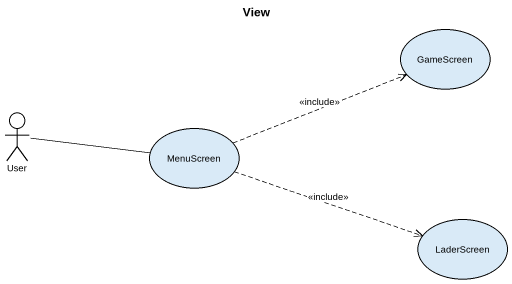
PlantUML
@startuml
title View
usecase GameScreen
actor User
usecase MenuScreen
usecase LaderScreen
User -right- MenuScreen
MenuScreen .right.> GameScreen : <<include>>
MenuScreen .right.> LaderScreen : <<include>>
@enduml
